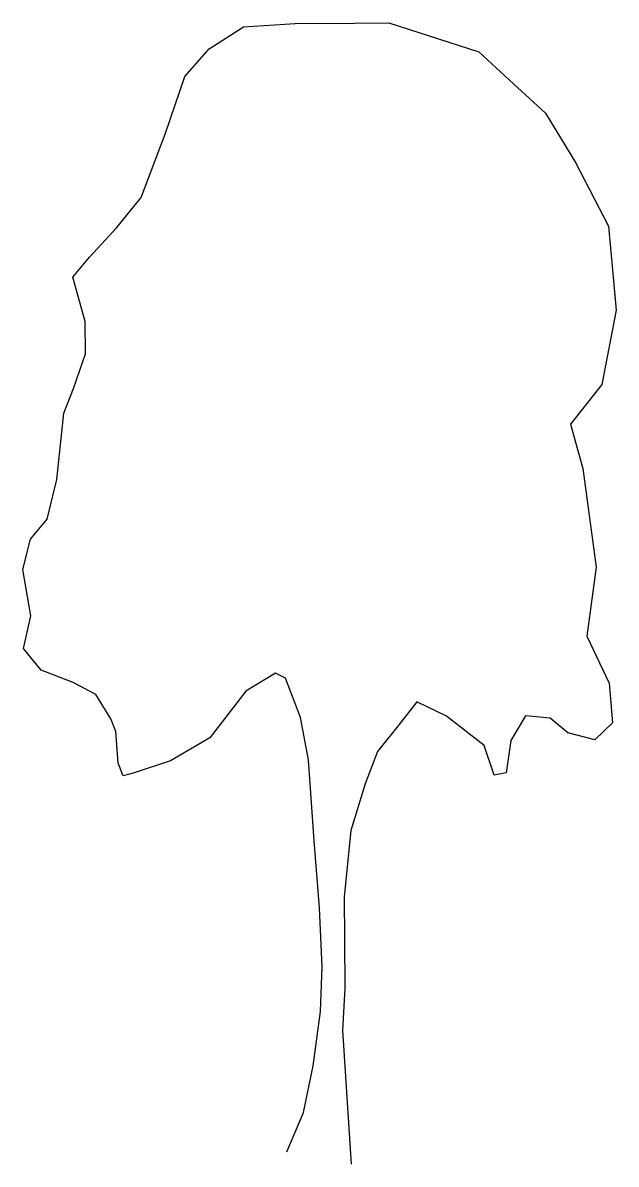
# Model space of a CAD drawing. Extents: x 347.4 to 371, y 259.5 to 304.9.
import ezdxf

# ---------------------------------------------------------------- set-up
doc = ezdxf.new("R2010")
doc.units = 0
doc.header["$LTSCALE"] = 12
doc.header["$MEASUREMENT"] = 0
doc.layers.get('0').update_dxf_attribs({"linetype": 'CONTINUOUS'})

# ---------------------------------------------------------------- blocks, each defined once
blk = doc.blocks.new('TREE20E')
for p, q in [((-0.02376, 0.2214), (-0.01691, 0.22581)), ((-0.01691, 0.22581), (-0.00667, 0.22645)), ((-0.00667, 0.22645), (0.00513, 0.22654)), ((0.00513, 0.22654), (0.012, 0.2266)), ((0.012, 0.2266), (0.02988, 0.22084)), ((-0.02863, 0.21589), (-0.02376, 0.2214)), ((0.02988, 0.22084), (0.03681, 0.21443)), ((-0.03247, 0.20463), (-0.02863, 0.21589)), ((0.03681, 0.21443), (0.04317, 0.20859)), ((0.04317, 0.20859), (0.04915, 0.19881)), ((-0.03728, 0.19181), (-0.03247, 0.20463)), ((0.04915, 0.19881), (0.0557, 0.18608)), ((-0.04215, 0.18588), (-0.03728, 0.19181)), ((-0.04758, 0.17994), (-0.04215, 0.18588)), ((0.0557, 0.18608), (0.05724, 0.16939)), ((-0.05092, 0.17598), (-0.04758, 0.17994)), ((-0.04846, 0.16716), (-0.05092, 0.17598)), ((0.05724, 0.16939), (0.05441, 0.15462)), ((-0.04841, 0.1607), (-0.04846, 0.16716)), ((-0.05074, 0.1538), (-0.04841, 0.1607)), ((0.05441, 0.15462), (0.04815, 0.14671)), ((-0.05267, 0.14887), (-0.05074, 0.1538)), ((-0.05411, 0.13566), (-0.05267, 0.14887)), ((0.04815, 0.14671), (0.05061, 0.13789)), ((0.05061, 0.13789), (0.05329, 0.11825)), ((-0.05602, 0.12779), (-0.05411, 0.13566)), ((-0.05935, 0.12383), (-0.05602, 0.12779)), ((-0.06085, 0.11778), (-0.05935, 0.12383)), ((0.05329, 0.11825), (0.05143, 0.10448)), ((-0.05923, 0.10853), (-0.06085, 0.11778)), ((-0.06073, 0.10206), (-0.05923, 0.10853)), ((0.05143, 0.10448), (0.05585, 0.09511)), ((-0.05718, 0.09773), (-0.06073, 0.10206)), ((-0.05085, 0.09525), (-0.05718, 0.09773)), ((-0.01057, 0.09711), (-0.01644, 0.09356)), ((-0.0086, 0.09615), (-0.01057, 0.09711)), ((-0.00559, 0.08831), (-0.0086, 0.09615)), ((-0.04634, 0.0929), (-0.05085, 0.09525)), ((-0.01644, 0.09356), (-0.02366, 0.08424)), ((0.05585, 0.09511), (0.05648, 0.08725)), ((-0.04335, 0.08801), (-0.04634, 0.0929)), ((0.01756, 0.09144), (0.01408, 0.08692)), ((0.02347, 0.08854), (0.01756, 0.09144)), ((0.0392, 0.08866), (0.03629, 0.08372)), ((0.04412, 0.08814), (0.0392, 0.08866)), ((-0.04235, 0.08549), (-0.04335, 0.08801)), ((-0.00398, 0.0799), (-0.00559, 0.08831)), ((0.01408, 0.08692), (0.00977, 0.08155)), ((0.03096, 0.0827), (0.02347, 0.08854)), ((0.04765, 0.08522), (0.04412, 0.08814)), ((0.05648, 0.08725), (0.05299, 0.08385)), ((-0.04188, 0.07918), (-0.04235, 0.08549)), ((-0.02366, 0.08424), (-0.03149, 0.07968)), ((0.05299, 0.08385), (0.04765, 0.08522)), ((0.03297, 0.07682), (0.03096, 0.0827)), ((0.03629, 0.08372), (0.03536, 0.07726)), ((-0.03149, 0.07968), (-0.03891, 0.07724)), ((-0.00287, 0.06376), (-0.00398, 0.0799)), ((0.00977, 0.08155), (0.00729, 0.07507)), ((-0.04087, 0.07666), (-0.04188, 0.07918)), ((0.03536, 0.07726), (0.03297, 0.07682)), ((-0.03891, 0.07724), (-0.04087, 0.07666)), ((0.00729, 0.07507), (0.00442, 0.06578)), ((-0.00178, 0.05043), (-0.00287, 0.06376)), ((0.00442, 0.06578), (0.00312, 0.05258)), ((0.00312, 0.05258), (0.00318, 0.04415)), ((-0.00127, 0.03864), (-0.00178, 0.05043)), ((0.00318, 0.04415), (0.00326, 0.03432)), ((-0.00162, 0.02979), (-0.00127, 0.03864)), ((0.00326, 0.03432), (0.00276, 0.02604)), ((-0.00308, 0.01897), (-0.00162, 0.02979)), ((0.00276, 0.02604), (0.00452, -0.00062)), ((-0.00497, 0.00969), (-0.00308, 0.01897)), ((-0.00828, 0.0018), (-0.00497, 0.00969))]:
    blk.add_line(p, q)

msp = doc.modelspace()

# ---------------------------------------------------------------- block references
at = {"xscale": 200, "yscale": 200, "zscale": 200}
msp.add_blockref('TREE20E', (359.53, 259.602), dxfattribs=at)

doc.saveas('drawing.dxf')
